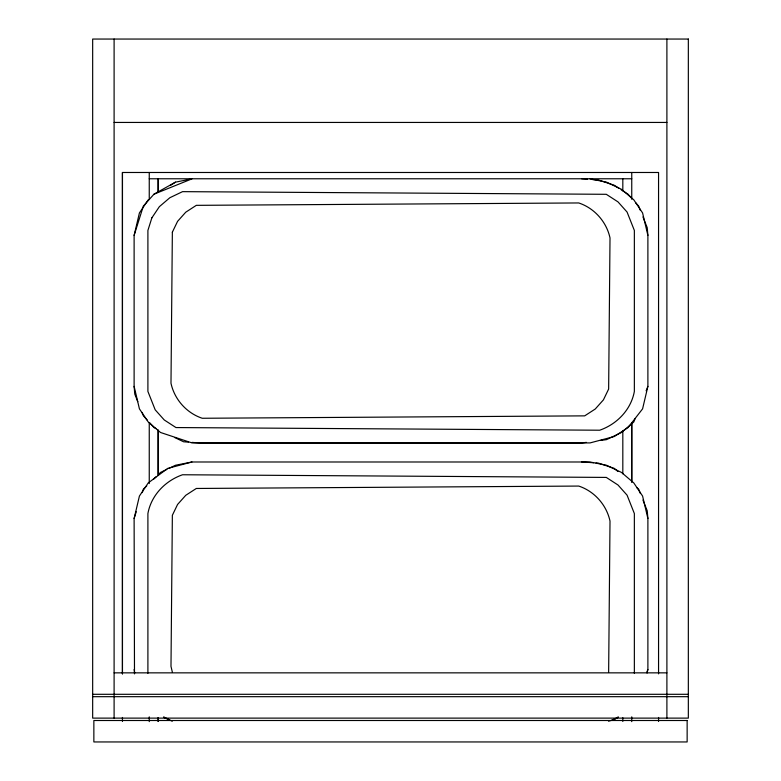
<?xml version="1.0" encoding="UTF-8"?>
<svg xmlns="http://www.w3.org/2000/svg" width="781" height="781" viewBox="0 0 781 781"><rect width="100%" height="100%" fill="white"/><g stroke="black" fill="none" stroke-linecap="round" stroke-linejoin="round"><path stroke-width="1.17" d="M122.441 172.484L122.441 673.866L122.441 172.484L658.559 172.484L658.559 673.866M158.182 431.102L158.182 475.014L158.182 429.882M631.751 481.711L631.751 423.195M608.643 672.158L610.01 521.073C606.544 504.956 594.468 491.288 578.75 486.065L196.314 488.467L185.751 495.31L177.57 504.467L172.357 515.284L170.99 666.378L172.357 672.158M137.768 401.639L134.771 394.073L134.117 386.39L134.117 235.393L139.418 212.94L148.224 199.819M134.488 673.896L134.117 518.506L139.418 496.052L148.224 482.931L167.73 468.385L191.95 461.991L590.055 461.991L606.534 465.261L621.471 472.417L633.791 482.931L642.587 496.052L647.888 518.506L647.888 669.502L647.049 673.056M642.948 216.913L647.234 227.71L647.888 235.393L647.888 386.39L642.587 408.853L628.022 427.607L614.276 436.52L590.055 442.915L191.95 442.915L160.535 432.489L148.224 421.974L139.418 408.853L134.117 386.39M134.117 235.393L143.333 206.106L153.984 194.186L175.471 182.149L191.95 178.869L153.984 194.186M134.117 518.506L136.245 511.75M142.269 492.596L143.333 489.218L146.769 485.86M635.109 418.636L633.791 421.974L621.471 432.489L606.534 439.635L600.599 440.445M646.121 390.842L647.888 386.39M647.01 671.728L647.888 669.502M153.652 479.134L156.229 476.615M158.807 474.096L160.535 472.417L166.929 469.352M170.424 185.419L175.471 182.149M618.201 717.085L614.276 719.633L608.506 721.156M169.067 468.327L175.471 465.261L191.95 461.991M611.874 720.199L618.279 717.134M586.346 442.368L581.591 443.012L200.414 443.012L191.999 442.397M114.104 122.441L666.896 122.441M149.249 178.771L631.751 178.771M114.104 672.851L666.896 672.851M92.666 694.299L688.334 694.299M92.666 696.681L688.334 696.681M581.591 178.771L587.605 179.21M592.408 179.562L598.412 180.001L614.276 185.263L619.187 188.455M581.591 461.883L593.609 462.772M596.01 462.948L598.412 463.123L614.276 468.385L617.888 471.47M188.397 442.134L183.594 441.782L174.817 437.585M590.055 178.869L606.534 182.149L621.471 189.305L633.791 199.819L642.587 212.94L647.888 235.393M169.994 720.385L163.805 717.085M156.18 428.652L153.984 427.607L149.425 422.492M163.727 717.134L172.269 721.224M621.149 189.724L628.022 194.186L631.819 198.442M636.866 487.676L638.673 489.218L640.381 493.543M635.627 202.699L638.673 206.106L640.381 210.431M147.14 419.944L143.333 415.677L142.054 412.436M642.948 500.025L647.234 510.833L647.888 518.506M134.117 669.502L134.674 673.017M666.896 39.05L666.896 718.12M658.559 717.446L658.559 721.439M634.357 673.329L634.357 513.547L627.065 495.154L617.996 485.001L606.3 477.416L182.549 474.76C165.289 480.754 151.211 495.3 147.902 513.547L147.902 673.329M631.751 172.484L631.751 199.321M631.751 422.56L631.751 482.336M631.751 716.841L631.751 721.634M622.818 178.585L622.818 190.779M622.818 431.102L622.818 473.803M622.818 717.778L622.818 721.439M149.249 172.484L149.249 199.321M149.249 422.56L149.249 483.556M149.249 716.841L149.249 721.634M122.441 717.446L122.441 721.439M114.104 39.05L114.104 718.12M158.182 717.778L158.182 721.439L158.182 717.778M158.182 178.585L158.182 191.999L158.182 178.585M172.357 232.172L170.99 383.256C174.456 399.374 186.532 413.042 202.25 418.265L584.686 415.863L595.249 409.019L603.43 399.862L608.643 389.045L610.01 237.951C606.544 221.843 594.468 208.176 578.75 202.953L196.314 205.344L185.751 212.198L177.57 221.355L172.357 232.172M151.865 217.85L147.902 230.434L147.902 391.437L155.194 409.83L164.264 419.973L175.959 427.558L599.71 430.214C616.97 424.22 631.048 409.674 634.357 391.437L634.357 230.434L627.065 212.041L617.996 201.888L606.3 194.303L182.549 191.648L169.828 197.739L159.353 206.682L151.865 217.85M688.334 39.05L92.666 39.05L92.666 718.12L688.334 718.12L688.334 39.05M687.143 720.502L93.857 720.502L93.857 741.95L687.143 741.95L687.143 720.502"/></g></svg>
